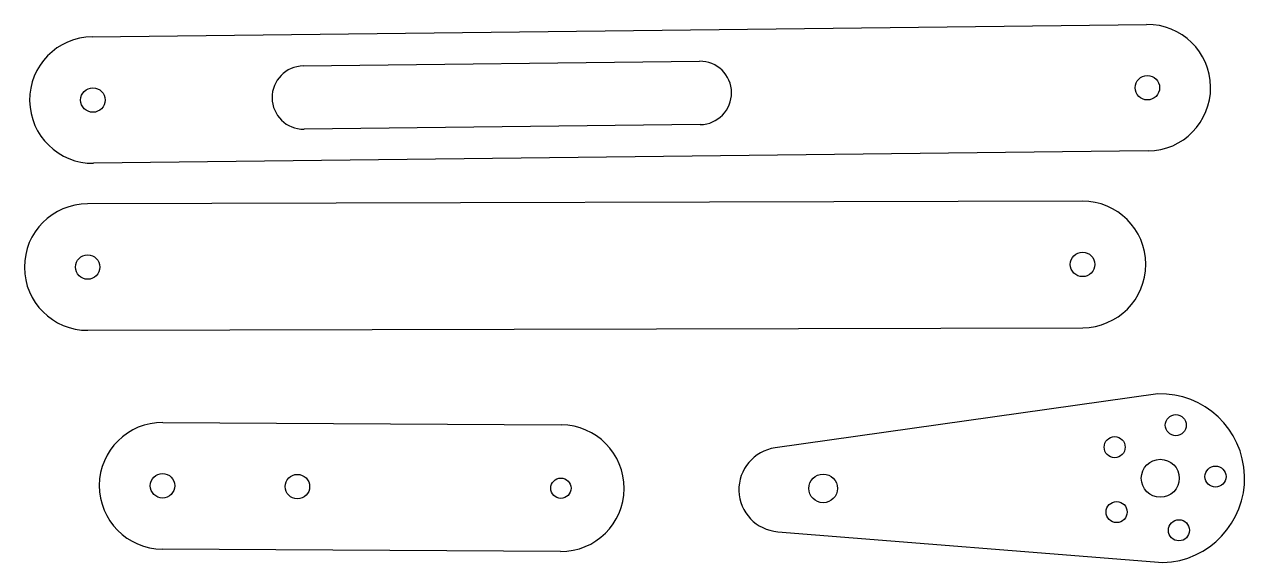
# Model space of a CAD drawing. Header units: millimetres. Extents: x 1 to 221, y 0 to 823.
# Drawn here: x 31.9 to 176.6, y 759.1 to 822.9 of the extents above; entities outside this region: 2.
import ezdxf

# ---------------------------------------------------------------- set-up
doc = ezdxf.new("R2010")
doc.units = ezdxf.units.MM
doc.styles.add('SLDTEXTSTYLE0', font='TXT', dxfattribs={"width": 0.7})

msp = doc.modelspace()

# ---------------------------------------------------------------- linework, layer by layer
at = {"color": 7, "linetype": 'Continuous', "lineweight": 25}
for p, q in [((39.94, 821.46), (165, 822.92)), ((64.98, 818), (111.97, 818.55)), ((112.06, 811.05), (65.07, 810.5)), ((165.18, 807.92), (40.11, 806.46)), ((157.38, 801.97), (39.38, 801.66)), ((39.42, 786.66), (157.42, 786.97)), ((166.32, 779.11), (120.94, 772.72)), ((48.33, 775.73), (95.57, 775.44)), ((121.24, 762.78), (166.92, 759.12)), ((95.48, 760.44), (48.23, 760.73))]:
    msp.add_line(p, q, dxfattribs=at)
for centre, radius in [((165.09, 815.42), 1.45), ((40.02, 813.96), 1.45), ((39.4, 794.16), 1.45), ((157.4, 794.47), 1.45), ((168.46, 775.41), 1.25), ((161.21, 772.81), 1.25), ((166.62, 769.12), 2.25), ((173.17, 769.32), 1.25), ((48.28, 768.23), 1.45), ((64.28, 768.13), 1.45), ((95.53, 767.94), 1.2), ((126.64, 767.92), 1.7), ((161.44, 765.11), 1.25), ((168.83, 762.95), 1.25)]:
    msp.add_circle(centre, radius, dxfattribs=at)
for centre, radius, start, end in [((165.09, 815.42), 7.5, 270.6717, 90.6717), ((40.02, 813.96), 7.5, 90.6717, 270.6717), ((65.02, 814.25), 3.75, 90.6717, 270.6717), ((112.02, 814.8), 3.75, 270.6717, 90.6717), ((157.4, 794.47), 7.5, 270.1495, 90.1495), ((39.4, 794.16), 7.5, 90.1495, 270.1495), ((166.62, 769.12), 10, 271.7218, 91.7218), ((48.28, 768.23), 7.5, 89.6501, 269.6501), ((95.53, 767.94), 7.5, 269.6501, 89.6501), ((121.64, 767.77), 5, 98.0238, 265.4199)]:
    msp.add_arc(centre, radius, start, end, dxfattribs=at)

# ---------------------------------------------------------------- texts
at = {"color": 7, "linetype": 'Continuous', "char_height": 14.5493, "attachment_point": 1, "style": 'SLDTEXTSTYLE0'}
for s, insert in [('SOLIDWORKS Educational Product.', (0, 40.58)), ('For Instructional Use Only.', (0, 18.76))]:
    msp.add_mtext(s, dxfattribs=dict(at, insert=insert))

doc.saveas('drawing.dxf')
